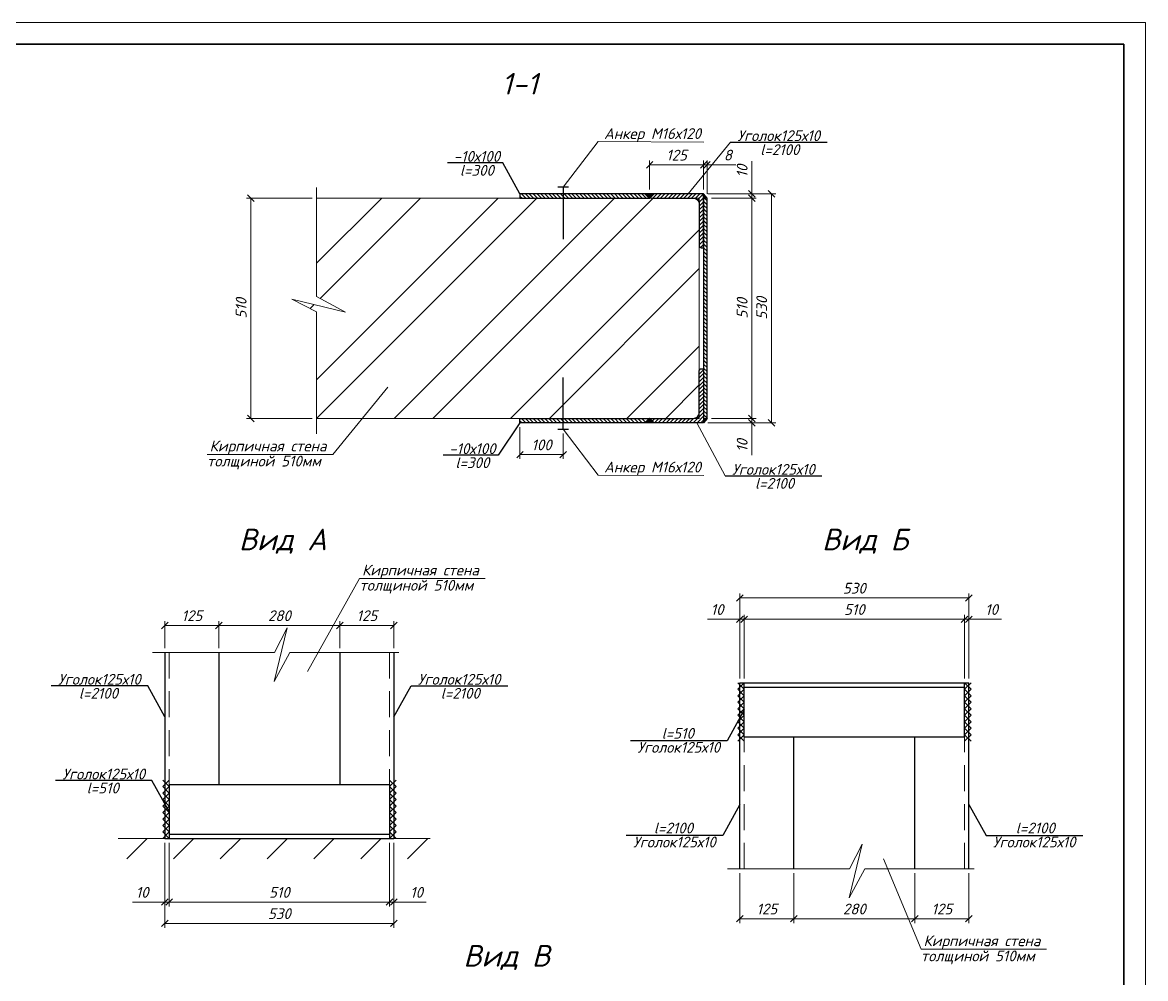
# Model space of a CAD drawing. Header units: millimetres. Extents: x 10124 to 8132345, y -95635 to 1386204.
# Drawn here: x 104775 to 107374, y 27847 to 30060 of the extents above; entities that cross this region are included whole.
import ezdxf

# ---------------------------------------------------------------- set-up
doc = ezdxf.new("R2010")
doc.units = ezdxf.units.MM
doc.linetypes.add('Пунктир 2мм', pattern=[3, 2, -1])
doc.layers.get('DEFPOINTS').update_dxf_attribs({"color": 1})
doc.layers.add('013', color=7, linetype='Continuous', lineweight=13)
doc.layers.add('030', color=7, linetype='Continuous', lineweight=30)
doc.styles.add('10', font='isocpeui.ttf', dxfattribs={"height": 25})
doc.styles.add('GOST', font='isocpeur.TTF')
doc.dimstyles.new('10', dxfattribs={"dimtxt": 37.5, "dimasz": 15, "dimexe": 10, "dimexo": 10, "dimgap": 10, "dimtad": 1, "dimtxsty": '10', "dimblk": 'OBLIQUE', "dimcen": 2.5, "dimadec": 0, "dimazin": 0, "dimtfac": 1, "dimtmove": 0, "dimatfit": 3, "dimfxl": 1, "dimlwd": 15, "dimlwe": 15, "dimarcsym": 0})
pattern_1 = [(135, (-8447.336, 509.553), (-4.49012806, -4.49012806), [])]

# ---------------------------------------------------------------- blocks, each defined once
blk = doc.blocks.new('*U16')
at = {"color": 44, "lineweight": 20, "ltscale": 10}
for p, q in [((594, 420), (0, 420)), ((594, 0), (594, 420))]:
    blk.add_line(p, q, dxfattribs=at)
at = {"color": 137, "lineweight": 35, "ltscale": 10}
for p, q in [((589, 415), (20, 415)), ((589, 5), (589, 415))]:
    blk.add_line(p, q, dxfattribs=at)
at = {"color": 44, "lineweight": 13, "style": 'GOST', "oblique": 10, "width": 0.8}
for tag in ['ФОРМАТВЕРТ', 'ФОРМАТГОРИЗ']:
    blk.add_attdef(tag, (542.98, 1.6), '', height=2, dxfattribs=at)
blk = doc.blocks.new('*U172')
blk.add_lwpolyline([(-34.5, 90.5), (-29.1, 90.5, -0.414214), (-24.5, 85.9), (-24.5, -10.5, 0.414214), (-10.5, -24.5), (85.9, -24.5, -0.414214), (90.5, -29.1), (90.5, -34.5), (-34.5, -34.5)], format="xyb", close=True)
blk = doc.blocks.new('_OBLIQUE')
at = {"color": 0, "linetype": 'ByBlock'}
blk.add_line((-0.5, -0.5), (0.5, 0.5), dxfattribs=at)
blk = doc.blocks.new('*D177')
at = {"color": 0, "lineweight": 15, "ltscale": 100, "transparency": 16777216}
for p, q in [((105445.5, 29653.6), (105293.5, 29653.6)), ((105303.5, 29143.6), (105303.5, 29653.6)), ((105445.5, 29143.6), (105293.5, 29143.6))]:
    blk.add_line(p, q, dxfattribs=at)
at = {"layer": 'DEFPOINTS', "color": 0, "ltscale": 100, "transparency": 16777216}
for p in [(105303.5, 29653.6), (105455.5, 29653.6), (105455.5, 29143.6)]:
    blk.add_point(p, dxfattribs=at)
at = {"color": 0, "lineweight": 15, "ltscale": 100, "transparency": 16777216, "xscale": 15, "yscale": 15, "zscale": 15}
for p, rotation in [((105303.5, 29653.6), 90), ((105303.5, 29143.6), 270)]:
    blk.add_blockref('_OBLIQUE', p, dxfattribs=dict(at, rotation=rotation))
at = {"color": 0, "ltscale": 100, "transparency": 16777216, "insert": (105281, 29398.6), "char_height": 25, "attachment_point": 5, "rotation": 90, "style": '10'}
blk.add_mtext('510', dxfattribs=at)
blk = doc.blocks.new('*D178')
at = {"color": 0, "lineweight": 15, "ltscale": 100, "transparency": 16777216}
for p, q in [((106226.4, 29673.6), (106226.4, 29740.6)), ((106351.4, 29673.6), (106351.4, 29740.6)), ((106351.4, 29730.6), (106226.4, 29730.6))]:
    blk.add_line(p, q, dxfattribs=at)
at = {"layer": 'DEFPOINTS', "color": 0, "ltscale": 100, "transparency": 16777216}
for p in [(106226.4, 29730.6), (106226.4, 29663.6), (106351.4, 29663.6)]:
    blk.add_point(p, dxfattribs=at)
at = {"color": 0, "lineweight": 15, "ltscale": 100, "transparency": 16777216, "xscale": 15, "yscale": 15, "zscale": 15, "rotation": 180}
blk.add_blockref('_OBLIQUE', (106226.4, 29730.6), dxfattribs=at)
at = {"color": 0, "lineweight": 15, "ltscale": 100, "transparency": 16777216, "xscale": 15, "yscale": 15, "zscale": 15}
blk.add_blockref('_OBLIQUE', (106351.4, 29730.6), dxfattribs=at)
at = {"color": 0, "ltscale": 100, "transparency": 16777216, "insert": (106288.9, 29753.1), "char_height": 25, "attachment_point": 5, "style": '10'}
blk.add_mtext('125', dxfattribs=at)
blk = doc.blocks.new('*D179')
at = {"color": 0, "lineweight": 15, "ltscale": 100, "transparency": 16777216}
for p, q in [((106351.4, 29673.6), (106351.4, 29740.6)), ((106359.4, 29663.6), (106359.4, 29740.6)), ((106351.4, 29730.6), (106336.4, 29730.6)), ((106351.4, 29730.6), (106359.4, 29730.6)), ((106359.4, 29730.6), (106426, 29730.6))]:
    blk.add_line(p, q, dxfattribs=at)
at = {"layer": 'DEFPOINTS', "color": 0, "ltscale": 100, "transparency": 16777216}
for p in [(106359.4, 29730.6), (106351.4, 29663.6), (106359.4, 29653.6)]:
    blk.add_point(p, dxfattribs=at)
at = {"color": 0, "lineweight": 15, "ltscale": 100, "transparency": 16777216, "xscale": 15, "yscale": 15, "zscale": 15}
blk.add_blockref('_OBLIQUE', (106351.4, 29730.6), dxfattribs=at)
at = {"color": 0, "lineweight": 15, "ltscale": 100, "transparency": 16777216, "xscale": 15, "yscale": 15, "zscale": 15, "rotation": 180}
blk.add_blockref('_OBLIQUE', (106359.4, 29730.6), dxfattribs=at)
at = {"color": 0, "ltscale": 100, "transparency": 16777216, "insert": (106407.7, 29753.1), "char_height": 25, "attachment_point": 5, "style": '10'}
blk.add_mtext('8', dxfattribs=at)
blk = doc.blocks.new('*D180')
at = {"color": 0, "lineweight": 15, "ltscale": 100, "transparency": 16777216}
for p, q in [((106369.4, 29143.6), (106473.2, 29143.6)), ((106463.2, 29143.6), (106463.2, 29158.6)), ((106463.2, 29143.6), (106463.2, 29133.6)), ((106361.4, 29133.6), (106473.2, 29133.6)), ((106463.2, 29133.6), (106463.2, 29058.4))]:
    blk.add_line(p, q, dxfattribs=at)
at = {"layer": 'DEFPOINTS', "color": 0, "ltscale": 100, "transparency": 16777216}
for p in [(106359.4, 29143.6), (106351.4, 29133.6), (106463.2, 29133.6)]:
    blk.add_point(p, dxfattribs=at)
at = {"color": 0, "lineweight": 15, "ltscale": 100, "transparency": 16777216, "xscale": 15, "yscale": 15, "zscale": 15}
for p, rotation in [((106463.2, 29143.6), 270), ((106463.2, 29133.6), 90)]:
    blk.add_blockref('_OBLIQUE', p, dxfattribs=dict(at, rotation=rotation))
at = {"color": 0, "ltscale": 100, "transparency": 16777216, "insert": (106440.7, 29081), "char_height": 25, "attachment_point": 5, "rotation": 90, "style": '10'}
blk.add_mtext('10', dxfattribs=at)
blk = doc.blocks.new('*D181')
at = {"color": 0, "lineweight": 15, "ltscale": 100, "transparency": 16777216}
for p, q in [((106369.4, 29653.6), (106473.2, 29653.6)), ((106463.2, 29143.6), (106463.2, 29653.6)), ((106369.4, 29143.6), (106473.2, 29143.6))]:
    blk.add_line(p, q, dxfattribs=at)
at = {"layer": 'DEFPOINTS', "color": 0, "ltscale": 100, "transparency": 16777216}
for p in [(106359.4, 29653.6), (106463.2, 29653.6), (106359.4, 29143.6)]:
    blk.add_point(p, dxfattribs=at)
at = {"color": 0, "lineweight": 15, "ltscale": 100, "transparency": 16777216, "xscale": 15, "yscale": 15, "zscale": 15}
for p, rotation in [((106463.2, 29653.6), 90), ((106463.2, 29143.6), 270)]:
    blk.add_blockref('_OBLIQUE', p, dxfattribs=dict(at, rotation=rotation))
at = {"color": 0, "ltscale": 100, "transparency": 16777216, "insert": (106440.7, 29398.6), "char_height": 25, "attachment_point": 5, "rotation": 90, "style": '10'}
blk.add_mtext('510', dxfattribs=at)
blk = doc.blocks.new('*D182')
at = {"color": 0, "lineweight": 15, "ltscale": 100, "transparency": 16777216}
for p, q in [((106463.2, 29663.6), (106463.2, 29738.8)), ((106361.4, 29663.6), (106473.2, 29663.6)), ((106463.2, 29653.6), (106463.2, 29663.6)), ((106369.4, 29653.6), (106473.2, 29653.6)), ((106463.2, 29653.6), (106463.2, 29638.6))]:
    blk.add_line(p, q, dxfattribs=at)
at = {"layer": 'DEFPOINTS', "color": 0, "ltscale": 100, "transparency": 16777216}
for p in [(106351.4, 29663.6), (106463.2, 29663.6), (106359.4, 29653.6)]:
    blk.add_point(p, dxfattribs=at)
at = {"color": 0, "lineweight": 15, "ltscale": 100, "transparency": 16777216, "xscale": 15, "yscale": 15, "zscale": 15}
for p, rotation in [((106463.2, 29663.6), 270), ((106463.2, 29653.6), 90)]:
    blk.add_blockref('_OBLIQUE', p, dxfattribs=dict(at, rotation=rotation))
at = {"color": 0, "ltscale": 100, "transparency": 16777216, "insert": (106440.7, 29716.2), "char_height": 25, "attachment_point": 5, "rotation": 90, "style": '10'}
blk.add_mtext('10', dxfattribs=at)
blk = doc.blocks.new('*D183')
at = {"color": 0, "lineweight": 15, "ltscale": 100, "transparency": 16777216}
for p, q in [((106361.4, 29663.6), (106518.5, 29663.6)), ((106508.5, 29133.6), (106508.5, 29663.6)), ((106361.4, 29133.6), (106518.5, 29133.6))]:
    blk.add_line(p, q, dxfattribs=at)
at = {"layer": 'DEFPOINTS', "color": 0, "ltscale": 100, "transparency": 16777216}
for p in [(106351.4, 29663.6), (106508.5, 29663.6), (106351.4, 29133.6)]:
    blk.add_point(p, dxfattribs=at)
at = {"color": 0, "lineweight": 15, "ltscale": 100, "transparency": 16777216, "xscale": 15, "yscale": 15, "zscale": 15}
for p, rotation in [((106508.5, 29663.6), 90), ((106508.5, 29133.6), 270)]:
    blk.add_blockref('_OBLIQUE', p, dxfattribs=dict(at, rotation=rotation))
at = {"color": 0, "ltscale": 100, "transparency": 16777216, "insert": (106486, 29398.6), "char_height": 25, "attachment_point": 5, "rotation": 90, "style": '10'}
blk.add_mtext('530', dxfattribs=at)
blk = doc.blocks.new('*D188')
at = {"color": 0, "lineweight": 15, "ltscale": 100, "transparency": 16777216}
for p, q in [((105926.4, 29123.6), (105926.4, 29049.9)), ((106026.4, 29108.6), (106026.4, 29049.9)), ((105926.4, 29059.9), (106026.4, 29059.9))]:
    blk.add_line(p, q, dxfattribs=at)
at = {"layer": 'DEFPOINTS', "color": 0, "ltscale": 100, "transparency": 16777216}
for p in [(105926.4, 29133.6), (106026.4, 29118.6), (106026.4, 29059.9)]:
    blk.add_point(p, dxfattribs=at)
at = {"color": 0, "lineweight": 15, "ltscale": 100, "transparency": 16777216, "xscale": 15, "yscale": 15, "zscale": 15, "rotation": 180}
blk.add_blockref('_OBLIQUE', (105926.4, 29059.9), dxfattribs=at)
at = {"color": 0, "lineweight": 15, "ltscale": 100, "transparency": 16777216, "xscale": 15, "yscale": 15, "zscale": 15}
blk.add_blockref('_OBLIQUE', (106026.4, 29059.9), dxfattribs=at)
at = {"color": 0, "ltscale": 100, "transparency": 16777216, "insert": (105976.4, 29082.4), "char_height": 25, "attachment_point": 5, "style": '10'}
blk.add_mtext('100', dxfattribs=at)
blk = doc.blocks.new('*D189')
at = {"color": 0, "lineweight": 15, "ltscale": 100, "transparency": 16777216}
for p, q in [((105114.5, 28161.4), (105114.5, 28014.1)), ((105624.5, 28161.4), (105624.5, 28014.1)), ((105114.5, 28024.1), (105624.5, 28024.1))]:
    blk.add_line(p, q, dxfattribs=at)
at = {"layer": 'DEFPOINTS', "color": 0, "ltscale": 100, "transparency": 16777216}
for p in [(105114.5, 28171.4), (105624.5, 28171.4), (105624.5, 28024.1)]:
    blk.add_point(p, dxfattribs=at)
at = {"color": 0, "lineweight": 15, "ltscale": 100, "transparency": 16777216, "xscale": 15, "yscale": 15, "zscale": 15, "rotation": 180}
blk.add_blockref('_OBLIQUE', (105114.5, 28024.1), dxfattribs=at)
at = {"color": 0, "lineweight": 15, "ltscale": 100, "transparency": 16777216, "xscale": 15, "yscale": 15, "zscale": 15}
blk.add_blockref('_OBLIQUE', (105624.5, 28024.1), dxfattribs=at)
at = {"color": 0, "ltscale": 100, "transparency": 16777216, "insert": (105369.5, 28046.6), "char_height": 25, "attachment_point": 5, "style": '10'}
blk.add_mtext('510', dxfattribs=at)
blk = doc.blocks.new('*D190')
at = {"layer": '013', "color": 0, "lineweight": 15, "ltscale": 100, "transparency": 16777216}
for p, q in [((105104.5, 28161.4), (105104.5, 28014.1)), ((105114.5, 28161.4), (105114.5, 28014.1)), ((105104.5, 28024.1), (105029.3, 28024.1)), ((105114.5, 28024.1), (105104.5, 28024.1)), ((105114.5, 28024.1), (105129.5, 28024.1))]:
    blk.add_line(p, q, dxfattribs=at)
at = {"layer": 'DEFPOINTS', "color": 0, "ltscale": 100, "transparency": 16777216}
for p in [(105104.5, 28171.4), (105114.5, 28171.4), (105104.5, 28024.1)]:
    blk.add_point(p, dxfattribs=at)
at = {"layer": '013', "color": 0, "lineweight": 15, "ltscale": 100, "transparency": 16777216, "xscale": 15, "yscale": 15, "zscale": 15}
blk.add_blockref('_OBLIQUE', (105104.5, 28024.1), dxfattribs=at)
at = {"layer": '013', "color": 0, "lineweight": 15, "ltscale": 100, "transparency": 16777216, "xscale": 15, "yscale": 15, "zscale": 15, "rotation": 180}
blk.add_blockref('_OBLIQUE', (105114.5, 28024.1), dxfattribs=at)
at = {"layer": '013', "color": 0, "ltscale": 100, "transparency": 16777216, "insert": (105051.9, 28046.6), "char_height": 25, "attachment_point": 5, "style": '10'}
blk.add_mtext('10', dxfattribs=at)
blk = doc.blocks.new('*D191')
at = {"layer": '013', "color": 0, "lineweight": 15, "ltscale": 100, "transparency": 16777216}
for p, q in [((105624.5, 28161.4), (105624.5, 28014.1)), ((105634.5, 28161.4), (105634.5, 28014.1)), ((105624.5, 28024.1), (105609.5, 28024.1)), ((105624.5, 28024.1), (105634.5, 28024.1)), ((105634.5, 28024.1), (105709.6, 28024.1))]:
    blk.add_line(p, q, dxfattribs=at)
at = {"layer": 'DEFPOINTS', "color": 0, "ltscale": 100, "transparency": 16777216}
for p in [(105624.5, 28171.4), (105634.5, 28171.4), (105634.5, 28024.1)]:
    blk.add_point(p, dxfattribs=at)
at = {"layer": '013', "color": 0, "lineweight": 15, "ltscale": 100, "transparency": 16777216, "xscale": 15, "yscale": 15, "zscale": 15}
blk.add_blockref('_OBLIQUE', (105624.5, 28024.1), dxfattribs=at)
at = {"layer": '013', "color": 0, "lineweight": 15, "ltscale": 100, "transparency": 16777216, "xscale": 15, "yscale": 15, "zscale": 15, "rotation": 180}
blk.add_blockref('_OBLIQUE', (105634.5, 28024.1), dxfattribs=at)
at = {"layer": '013', "color": 0, "ltscale": 100, "transparency": 16777216, "insert": (105687, 28046.6), "char_height": 25, "attachment_point": 5, "style": '10'}
blk.add_mtext('10', dxfattribs=at)
blk = doc.blocks.new('*D192')
at = {"layer": '013', "color": 0, "lineweight": 15, "ltscale": 100, "transparency": 16777216}
for p, q in [((105104.5, 28161.4), (105104.5, 27964.8)), ((105634.5, 28161.4), (105634.5, 27964.8)), ((105104.5, 27974.8), (105634.5, 27974.8))]:
    blk.add_line(p, q, dxfattribs=at)
at = {"layer": 'DEFPOINTS', "color": 0, "ltscale": 100, "transparency": 16777216}
for p in [(105104.5, 28171.4), (105634.5, 28171.4), (105634.5, 27974.8)]:
    blk.add_point(p, dxfattribs=at)
at = {"layer": '013', "color": 0, "lineweight": 15, "ltscale": 100, "transparency": 16777216, "xscale": 15, "yscale": 15, "zscale": 15, "rotation": 180}
blk.add_blockref('_OBLIQUE', (105104.5, 27974.8), dxfattribs=at)
at = {"layer": '013', "color": 0, "lineweight": 15, "ltscale": 100, "transparency": 16777216, "xscale": 15, "yscale": 15, "zscale": 15}
blk.add_blockref('_OBLIQUE', (105634.5, 27974.8), dxfattribs=at)
at = {"layer": '013', "color": 0, "ltscale": 100, "transparency": 16777216, "insert": (105369.5, 27997.3), "char_height": 25, "attachment_point": 5, "style": '10'}
blk.add_mtext('530', dxfattribs=at)
blk = doc.blocks.new('*D193')
at = {"color": 0, "lineweight": 15, "ltscale": 100, "transparency": 16777216}
for p, q in [((106445.4, 28541.6), (106445.4, 28688.8)), ((106445.4, 28678.8), (106955.4, 28678.8)), ((106955.4, 28541.6), (106955.4, 28688.8))]:
    blk.add_line(p, q, dxfattribs=at)
at = {"layer": 'DEFPOINTS', "color": 0, "ltscale": 100, "transparency": 16777216}
for p in [(106955.4, 28678.8), (106445.4, 28531.6), (106955.4, 28531.6)]:
    blk.add_point(p, dxfattribs=at)
at = {"color": 0, "lineweight": 15, "ltscale": 100, "transparency": 16777216, "xscale": 15, "yscale": 15, "zscale": 15, "rotation": 180}
blk.add_blockref('_OBLIQUE', (106445.4, 28678.8), dxfattribs=at)
at = {"color": 0, "lineweight": 15, "ltscale": 100, "transparency": 16777216, "xscale": 15, "yscale": 15, "zscale": 15}
blk.add_blockref('_OBLIQUE', (106955.4, 28678.8), dxfattribs=at)
at = {"color": 0, "ltscale": 100, "transparency": 16777216, "insert": (106700.4, 28701.3), "char_height": 25, "attachment_point": 5, "style": '10'}
blk.add_mtext('510', dxfattribs=at)
blk = doc.blocks.new('*D196')
at = {"layer": '013', "color": 0, "lineweight": 15, "ltscale": 100, "transparency": 16777216}
for p, q in [((106435.4, 28678.8), (106360.3, 28678.8)), ((106435.4, 28541.6), (106435.4, 28688.8)), ((106445.4, 28678.8), (106435.4, 28678.8)), ((106445.4, 28541.6), (106445.4, 28688.8)), ((106445.4, 28678.8), (106460.4, 28678.8))]:
    blk.add_line(p, q, dxfattribs=at)
at = {"layer": 'DEFPOINTS', "color": 0, "ltscale": 100, "transparency": 16777216}
for p in [(106435.4, 28678.8), (106435.4, 28531.6), (106445.4, 28531.6)]:
    blk.add_point(p, dxfattribs=at)
at = {"layer": '013', "color": 0, "lineweight": 15, "ltscale": 100, "transparency": 16777216, "xscale": 15, "yscale": 15, "zscale": 15}
blk.add_blockref('_OBLIQUE', (106435.4, 28678.8), dxfattribs=at)
at = {"layer": '013', "color": 0, "lineweight": 15, "ltscale": 100, "transparency": 16777216, "xscale": 15, "yscale": 15, "zscale": 15, "rotation": 180}
blk.add_blockref('_OBLIQUE', (106445.4, 28678.8), dxfattribs=at)
at = {"layer": '013', "color": 0, "ltscale": 100, "transparency": 16777216, "insert": (106382.8, 28701.3), "char_height": 25, "attachment_point": 5, "style": '10'}
blk.add_mtext('10', dxfattribs=at)
blk = doc.blocks.new('*D195')
at = {"layer": '013', "color": 0, "lineweight": 15, "ltscale": 100, "transparency": 16777216}
for p, q in [((106955.4, 28678.8), (106940.4, 28678.8)), ((106955.4, 28541.6), (106955.4, 28688.8)), ((106955.4, 28678.8), (106965.4, 28678.8)), ((106965.4, 28541.6), (106965.4, 28688.8)), ((106965.4, 28678.8), (107040.6, 28678.8))]:
    blk.add_line(p, q, dxfattribs=at)
at = {"layer": 'DEFPOINTS', "color": 0, "ltscale": 100, "transparency": 16777216}
for p in [(106965.4, 28678.8), (106955.4, 28531.6), (106965.4, 28531.6)]:
    blk.add_point(p, dxfattribs=at)
at = {"layer": '013', "color": 0, "lineweight": 15, "ltscale": 100, "transparency": 16777216, "xscale": 15, "yscale": 15, "zscale": 15}
blk.add_blockref('_OBLIQUE', (106955.4, 28678.8), dxfattribs=at)
at = {"layer": '013', "color": 0, "lineweight": 15, "ltscale": 100, "transparency": 16777216, "xscale": 15, "yscale": 15, "zscale": 15, "rotation": 180}
blk.add_blockref('_OBLIQUE', (106965.4, 28678.8), dxfattribs=at)
at = {"layer": '013', "color": 0, "ltscale": 100, "transparency": 16777216, "insert": (107018, 28701.3), "char_height": 25, "attachment_point": 5, "style": '10'}
blk.add_mtext('10', dxfattribs=at)
blk = doc.blocks.new('*D194')
at = {"layer": '013', "color": 0, "lineweight": 15, "ltscale": 100, "transparency": 16777216}
for p, q in [((106435.4, 28541.6), (106435.4, 28738.1)), ((106435.4, 28728.1), (106965.4, 28728.1)), ((106965.4, 28541.6), (106965.4, 28738.1))]:
    blk.add_line(p, q, dxfattribs=at)
at = {"layer": 'DEFPOINTS', "color": 0, "ltscale": 100, "transparency": 16777216}
for p in [(106965.4, 28728.1), (106435.4, 28531.6), (106965.4, 28531.6)]:
    blk.add_point(p, dxfattribs=at)
at = {"layer": '013', "color": 0, "lineweight": 15, "ltscale": 100, "transparency": 16777216, "xscale": 15, "yscale": 15, "zscale": 15, "rotation": 180}
blk.add_blockref('_OBLIQUE', (106435.4, 28728.1), dxfattribs=at)
at = {"layer": '013', "color": 0, "lineweight": 15, "ltscale": 100, "transparency": 16777216, "xscale": 15, "yscale": 15, "zscale": 15}
blk.add_blockref('_OBLIQUE', (106965.4, 28728.1), dxfattribs=at)
at = {"layer": '013', "color": 0, "ltscale": 100, "transparency": 16777216, "insert": (106700.4, 28750.6), "char_height": 25, "attachment_point": 5, "style": '10'}
blk.add_mtext('530', dxfattribs=at)
blk = doc.blocks.new('*D197')
at = {"layer": '013', "color": 0, "lineweight": 15, "ltscale": 100, "transparency": 16777216}
for p, q in [((105104.5, 28612), (105104.5, 28674.4)), ((105229.5, 28612), (105229.5, 28674.4)), ((105104.5, 28664.4), (105229.5, 28664.4))]:
    blk.add_line(p, q, dxfattribs=at)
at = {"layer": 'DEFPOINTS', "color": 0, "ltscale": 100, "transparency": 16777216}
for p in [(105229.5, 28664.4), (105104.5, 28602), (105229.5, 28602)]:
    blk.add_point(p, dxfattribs=at)
at = {"layer": '013', "color": 0, "lineweight": 15, "ltscale": 100, "transparency": 16777216, "xscale": 15, "yscale": 15, "zscale": 15, "rotation": 180}
blk.add_blockref('_OBLIQUE', (105104.5, 28664.4), dxfattribs=at)
at = {"layer": '013', "color": 0, "lineweight": 15, "ltscale": 100, "transparency": 16777216, "xscale": 15, "yscale": 15, "zscale": 15}
blk.add_blockref('_OBLIQUE', (105229.5, 28664.4), dxfattribs=at)
at = {"layer": '013', "color": 0, "ltscale": 100, "transparency": 16777216, "insert": (105167, 28686.9), "char_height": 25, "attachment_point": 5, "style": '10'}
blk.add_mtext('125', dxfattribs=at)
blk = doc.blocks.new('*D198')
at = {"layer": '013', "color": 0, "lineweight": 15, "ltscale": 100, "transparency": 16777216}
for p, q in [((105229.5, 28612), (105229.5, 28674.4)), ((105509.5, 28612), (105509.5, 28674.4)), ((105229.5, 28664.4), (105509.5, 28664.4))]:
    blk.add_line(p, q, dxfattribs=at)
at = {"layer": 'DEFPOINTS', "color": 0, "ltscale": 100, "transparency": 16777216}
for p in [(105509.5, 28664.4), (105229.5, 28602), (105509.5, 28602)]:
    blk.add_point(p, dxfattribs=at)
at = {"layer": '013', "color": 0, "lineweight": 15, "ltscale": 100, "transparency": 16777216, "xscale": 15, "yscale": 15, "zscale": 15, "rotation": 180}
blk.add_blockref('_OBLIQUE', (105229.5, 28664.4), dxfattribs=at)
at = {"layer": '013', "color": 0, "lineweight": 15, "ltscale": 100, "transparency": 16777216, "xscale": 15, "yscale": 15, "zscale": 15}
blk.add_blockref('_OBLIQUE', (105509.5, 28664.4), dxfattribs=at)
at = {"layer": '013', "color": 0, "ltscale": 100, "transparency": 16777216, "insert": (105369.5, 28686.9), "char_height": 25, "attachment_point": 5, "style": '10'}
blk.add_mtext('280', dxfattribs=at)
blk = doc.blocks.new('*D199')
at = {"layer": '013', "color": 0, "lineweight": 15, "ltscale": 100, "transparency": 16777216}
for p, q in [((105509.5, 28612), (105509.5, 28674.4)), ((105634.5, 28612), (105634.5, 28674.4)), ((105509.5, 28664.4), (105634.5, 28664.4))]:
    blk.add_line(p, q, dxfattribs=at)
at = {"layer": 'DEFPOINTS', "color": 0, "ltscale": 100, "transparency": 16777216}
for p in [(105634.5, 28664.4), (105509.5, 28602), (105634.5, 28602)]:
    blk.add_point(p, dxfattribs=at)
at = {"layer": '013', "color": 0, "lineweight": 15, "ltscale": 100, "transparency": 16777216, "xscale": 15, "yscale": 15, "zscale": 15, "rotation": 180}
blk.add_blockref('_OBLIQUE', (105509.5, 28664.4), dxfattribs=at)
at = {"layer": '013', "color": 0, "lineweight": 15, "ltscale": 100, "transparency": 16777216, "xscale": 15, "yscale": 15, "zscale": 15}
blk.add_blockref('_OBLIQUE', (105634.5, 28664.4), dxfattribs=at)
at = {"layer": '013', "color": 0, "ltscale": 100, "transparency": 16777216, "insert": (105572, 28686.9), "char_height": 25, "attachment_point": 5, "style": '10'}
blk.add_mtext('125', dxfattribs=at)
blk = doc.blocks.new('*D200')
at = {"layer": '013', "color": 0, "lineweight": 15, "ltscale": 100, "transparency": 16777216}
for p, q in [((106435.4, 28090.9), (106435.4, 27975.5)), ((106560.4, 28090.9), (106560.4, 27975.5)), ((106435.4, 27985.5), (106560.4, 27985.5))]:
    blk.add_line(p, q, dxfattribs=at)
at = {"layer": 'DEFPOINTS', "color": 0, "ltscale": 100, "transparency": 16777216}
for p in [(106435.4, 28100.9), (106560.4, 28100.9), (106560.4, 27985.5)]:
    blk.add_point(p, dxfattribs=at)
at = {"layer": '013', "color": 0, "lineweight": 15, "ltscale": 100, "transparency": 16777216, "xscale": 15, "yscale": 15, "zscale": 15, "rotation": 180}
blk.add_blockref('_OBLIQUE', (106435.4, 27985.5), dxfattribs=at)
at = {"layer": '013', "color": 0, "lineweight": 15, "ltscale": 100, "transparency": 16777216, "xscale": 15, "yscale": 15, "zscale": 15}
blk.add_blockref('_OBLIQUE', (106560.4, 27985.5), dxfattribs=at)
at = {"layer": '013', "color": 0, "ltscale": 100, "transparency": 16777216, "insert": (106497.9, 28008), "char_height": 25, "attachment_point": 5, "style": '10'}
blk.add_mtext('125', dxfattribs=at)
blk = doc.blocks.new('*D201')
at = {"layer": '013', "color": 0, "lineweight": 15, "ltscale": 100, "transparency": 16777216}
for p, q in [((106560.4, 28090.9), (106560.4, 27975.5)), ((106840.4, 28090.9), (106840.4, 27975.5)), ((106560.4, 27985.5), (106840.4, 27985.5))]:
    blk.add_line(p, q, dxfattribs=at)
at = {"layer": 'DEFPOINTS', "color": 0, "ltscale": 100, "transparency": 16777216}
for p in [(106560.4, 28100.9), (106840.4, 28100.9), (106840.4, 27985.5)]:
    blk.add_point(p, dxfattribs=at)
at = {"layer": '013', "color": 0, "lineweight": 15, "ltscale": 100, "transparency": 16777216, "xscale": 15, "yscale": 15, "zscale": 15, "rotation": 180}
blk.add_blockref('_OBLIQUE', (106560.4, 27985.5), dxfattribs=at)
at = {"layer": '013', "color": 0, "lineweight": 15, "ltscale": 100, "transparency": 16777216, "xscale": 15, "yscale": 15, "zscale": 15}
blk.add_blockref('_OBLIQUE', (106840.4, 27985.5), dxfattribs=at)
at = {"layer": '013', "color": 0, "ltscale": 100, "transparency": 16777216, "insert": (106700.4, 28008), "char_height": 25, "attachment_point": 5, "style": '10'}
blk.add_mtext('280', dxfattribs=at)
blk = doc.blocks.new('*D202')
at = {"layer": '013', "color": 0, "lineweight": 15, "ltscale": 100, "transparency": 16777216}
for p, q in [((106840.4, 28090.9), (106840.4, 27975.5)), ((106965.4, 28090.9), (106965.4, 27975.5)), ((106840.4, 27985.5), (106965.4, 27985.5))]:
    blk.add_line(p, q, dxfattribs=at)
at = {"layer": 'DEFPOINTS', "color": 0, "ltscale": 100, "transparency": 16777216}
for p in [(106840.4, 28100.9), (106965.4, 28100.9), (106965.4, 27985.5)]:
    blk.add_point(p, dxfattribs=at)
at = {"layer": '013', "color": 0, "lineweight": 15, "ltscale": 100, "transparency": 16777216, "xscale": 15, "yscale": 15, "zscale": 15, "rotation": 180}
blk.add_blockref('_OBLIQUE', (106840.4, 27985.5), dxfattribs=at)
at = {"layer": '013', "color": 0, "lineweight": 15, "ltscale": 100, "transparency": 16777216, "xscale": 15, "yscale": 15, "zscale": 15}
blk.add_blockref('_OBLIQUE', (106965.4, 27985.5), dxfattribs=at)
at = {"layer": '013', "color": 0, "ltscale": 100, "transparency": 16777216, "insert": (106902.9, 28008), "char_height": 25, "attachment_point": 5, "style": '10'}
blk.add_mtext('125', dxfattribs=at)

msp = doc.modelspace()

# ---------------------------------------------------------------- hatches: boundary and pattern name
at = {"layer": '013', "ltscale": 100}
h = msp.add_hatch(dxfattribs=at)
h.set_pattern_fill('ANSI31', color=256, scale=2, angle=90)
h.set_pattern_definition(pattern_1)
h.paths.add_polyline_path([(106215.756, 29663.593), (105926.362, 29663.593), (105926.362, 29653.593), (106225.756, 29653.593)])
h = msp.add_hatch(color=256, dxfattribs=at)
h.dxf.hatch_style = 1
h.paths.add_polyline_path([(106215.756, 29663.593), (106236.969, 29663.593), (106226.362, 29652.987)])
h = msp.add_hatch(dxfattribs=at)
h.set_pattern_fill('ANSI31', color=256, scale=2)
h.set_pattern_definition([(45, (106339.2826, 29651.117), (-4.49013, 4.49013), [])])
h.paths.add_polyline_path([(106341.362, 29653.593), (106327.362, 29653.593, -0.41421356), (106341.362, 29639.593)], flags=17)
h.paths.add_polyline_path([(106351.362, 29663.593), (106226.362, 29663.593), (106226.362, 29658.193, 0.41421356), (106230.962, 29653.593), (106327.362, 29653.593), (106341.362, 29653.593), (106341.362, 29543.193, 0.41421356), (106345.962, 29538.593), (106351.362, 29538.593)])
h = msp.add_hatch(color=256, dxfattribs=at)
h.dxf.hatch_style = 1
h.paths.add_polyline_path([(106359.362, 29653.593), (106351.362, 29653.593), (106351.362, 29663.593)])
h = msp.add_hatch(dxfattribs=at)
h.set_pattern_fill('ANSI32', color=256, scale=20)
h.set_pattern_definition([(45, (-7862.27, 509.55), (-134.70384, 134.70384), []), (45, (-7772.47, 509.55), (-134.70384, 134.70384), [])])
h.paths.add_polyline_path([(106341.362, 29639.593, 0.41421356), (106327.362, 29653.593), (106230.962, 29653.593), (105455.45, 29653.593), (105455.45, 29425.662), (105522.691, 29389.765), (105398.159, 29419.677), (105455.45, 29390.641), (105455.45, 29143.593), (106327.362, 29143.593, 0.41421356), (106341.362, 29157.593), (106341.362, 29253.993)])
h = msp.add_hatch(dxfattribs=at)
h.set_pattern_fill('ANSI31', color=256, scale=2, angle=90)
h.set_pattern_definition(pattern_1)
h.paths.add_polyline_path([(106359.362, 29653.593), (106351.362, 29653.593), (106351.362, 29143.593), (106359.362, 29143.593)])
h = msp.add_hatch(dxfattribs=at)
h.set_pattern_fill('ANSI31', color=256, scale=2)
h.set_pattern_definition([(45, (106339.798, 29146.0276), (-4.49013, 4.49013), [])])
h.paths.add_polyline_path([(106341.362, 29157.593, -0.41421356), (106327.362, 29143.593), (106341.362, 29143.593)], flags=17)
h.paths.add_polyline_path([(106351.362, 29258.593), (106345.962, 29258.593, 0.41421356), (106341.362, 29253.993), (106341.362, 29157.593), (106341.362, 29143.593), (106230.962, 29143.593, 0.41421356), (106226.362, 29138.993), (106226.362, 29133.593), (106351.362, 29133.593)])
h = msp.add_hatch(dxfattribs=at)
h.set_pattern_fill('ANSI31', color=256, scale=2, angle=90)
h.set_pattern_definition([(135, (-8447.336, -10.447), (-4.49012806, -4.49012806), [])])
h.paths.add_polyline_path([(106215.756, 29143.593), (105926.362, 29143.593), (105926.362, 29133.593), (106225.756, 29133.593)])
h = msp.add_hatch(color=256, dxfattribs=at)
h.dxf.hatch_style = 1
h.paths.add_polyline_path([(106215.756, 29133.593), (106236.969, 29133.593), (106226.362, 29144.2)])
h = msp.add_hatch(color=256, dxfattribs=at)
h.dxf.hatch_style = 1
h.paths.add_polyline_path([(106359.362, 29143.593), (106351.362, 29143.593), (106351.362, 29133.593)])

# ---------------------------------------------------------------- linework, layer by layer
at = {"ltscale": 100}
for p, q in [((106413.915, 29783.109), (106637.656, 29783.109)), ((105886.56, 29735.257), (105758.669, 29735.257)), ((105926.362, 29663.593), (105886.56, 29735.257)), ((106038.862, 29678.593), (106013.862, 29678.593)), ((106026.362, 29678.593), (106026.362, 29558.593)), ((106215.756, 29663.593), (106226.362, 29652.987)), ((106236.969, 29663.593), (106215.756, 29663.593)), ((106226.362, 29652.987), (106236.969, 29663.593)), ((106359.362, 29653.593), (106351.362, 29663.593)), ((106026.362, 29118.593), (106026.362, 29238.593)), ((106215.756, 29133.593), (106226.362, 29144.2)), ((106226.362, 29144.2), (106236.969, 29133.593)), ((106359.362, 29143.593), (106351.362, 29133.593)), ((105926.362, 29133.593), (105876.172, 29058.631)), ((106013.862, 29118.593), (106038.862, 29118.593)), ((106236.969, 29133.593), (106215.756, 29133.593)), ((105876.172, 29058.631), (105748.281, 29058.631)), ((106401.705, 29010.674), (106625.446, 29010.674)), ((105064.649, 28524.782), (104840.907, 28524.782)), ((105104.451, 28453.118), (105064.649, 28524.782)), ((105634.451, 28453.118), (105674.253, 28524.782)), ((105674.253, 28524.782), (105897.994, 28524.782)), ((106445.427, 28531.558), (106430.427, 28516.558)), ((106430.427, 28531.558), (106445.427, 28516.558)), ((106435.427, 28531.558), (106955.427, 28531.558)), ((106970.427, 28531.558), (106955.427, 28516.558)), ((106955.427, 28531.558), (106970.427, 28516.558)), ((106445.427, 28516.558), (106430.427, 28501.558)), ((106430.427, 28516.558), (106445.427, 28501.558)), ((106445.427, 28501.558), (106430.427, 28486.558)), ((106430.427, 28501.558), (106445.427, 28486.558)), ((106970.427, 28516.558), (106955.427, 28501.558)), ((106955.427, 28516.558), (106970.427, 28501.558)), ((106970.427, 28501.558), (106955.427, 28486.558)), ((106955.427, 28501.558), (106970.427, 28486.558)), ((106445.427, 28469.058), (106405.625, 28397.394)), ((106445.427, 28486.558), (106430.427, 28471.558)), ((106430.427, 28486.558), (106445.427, 28471.558)), ((106445.427, 28471.558), (106430.427, 28456.558)), ((106430.427, 28471.558), (106445.427, 28456.558)), ((106970.427, 28486.558), (106955.427, 28471.558)), ((106955.427, 28486.558), (106970.427, 28471.558)), ((106970.427, 28471.558), (106955.427, 28456.558)), ((106955.427, 28471.558), (106970.427, 28456.558)), ((106445.427, 28456.558), (106430.427, 28441.558)), ((106430.427, 28456.558), (106445.427, 28441.558)), ((106445.427, 28441.558), (106430.427, 28426.558)), ((106430.427, 28441.558), (106445.427, 28426.558)), ((106970.427, 28456.558), (106955.427, 28441.558)), ((106955.427, 28456.558), (106970.427, 28441.558)), ((106970.427, 28441.558), (106955.427, 28426.558)), ((106955.427, 28441.558), (106970.427, 28426.558)), ((106445.427, 28426.558), (106430.427, 28411.558)), ((106430.427, 28426.558), (106445.427, 28411.558)), ((106970.427, 28426.558), (106955.427, 28411.558)), ((106955.427, 28426.558), (106970.427, 28411.558)), ((106405.625, 28397.394), (106181.884, 28397.394)), ((106445.427, 28411.558), (106430.427, 28396.558)), ((106430.427, 28411.558), (106445.427, 28396.558)), ((106970.427, 28411.558), (106955.427, 28396.558)), ((106955.427, 28411.558), (106970.427, 28396.558)), ((105074.649, 28305.516), (104850.907, 28305.516)), ((105114.451, 28233.852), (105074.649, 28305.516)), ((105114.451, 28291.352), (105099.451, 28306.352)), ((105099.451, 28291.352), (105114.451, 28306.352)), ((105114.451, 28276.352), (105099.451, 28291.352)), ((105099.451, 28276.352), (105114.451, 28291.352)), ((105639.451, 28291.352), (105624.451, 28306.352)), ((105624.451, 28291.352), (105639.451, 28306.352)), ((105639.451, 28276.352), (105624.451, 28291.352)), ((105624.451, 28276.352), (105639.451, 28291.352)), ((105114.451, 28261.352), (105099.451, 28276.352)), ((105099.451, 28261.352), (105114.451, 28276.352)), ((105114.451, 28246.352), (105099.451, 28261.352)), ((105099.451, 28246.352), (105114.451, 28261.352)), ((105639.451, 28261.352), (105624.451, 28276.352)), ((105624.451, 28261.352), (105639.451, 28276.352)), ((105639.451, 28246.352), (105624.451, 28261.352)), ((105624.451, 28246.352), (105639.451, 28261.352)), ((105114.451, 28231.352), (105099.451, 28246.352)), ((105099.451, 28231.352), (105114.451, 28246.352)), ((105114.451, 28216.352), (105099.451, 28231.352)), ((105099.451, 28216.352), (105114.451, 28231.352)), ((105639.451, 28231.352), (105624.451, 28246.352)), ((105624.451, 28231.352), (105639.451, 28246.352)), ((105639.451, 28216.352), (105624.451, 28231.352)), ((105624.451, 28216.352), (105639.451, 28231.352)), ((106435.427, 28249.793), (106395.625, 28178.129)), ((106965.427, 28249.793), (107005.23, 28178.129)), ((105114.451, 28201.352), (105099.451, 28216.352)), ((105099.451, 28201.352), (105114.451, 28216.352)), ((105639.451, 28201.352), (105624.451, 28216.352)), ((105624.451, 28201.352), (105639.451, 28216.352)), ((105114.451, 28186.352), (105099.451, 28201.352)), ((105099.451, 28186.352), (105114.451, 28201.352)), ((105114.451, 28171.352), (105099.451, 28186.352)), ((105099.451, 28171.352), (105114.451, 28186.352)), ((105639.451, 28186.352), (105624.451, 28201.352)), ((105624.451, 28186.352), (105639.451, 28201.352)), ((105639.451, 28171.352), (105624.451, 28186.352)), ((105624.451, 28171.352), (105639.451, 28186.352)), ((105104.451, 28171.352), (105624.451, 28171.352)), ((106395.625, 28178.129), (106171.884, 28178.129)), ((107005.23, 28178.129), (107228.971, 28178.129))]:
    msp.add_line(p, q, dxfattribs=at)
at = {"layer": '013', "ltscale": 100}
for p, q in [((106315.607, 29663.593), (106413.915, 29783.109)), ((106401.705, 29010.674), (106335.686, 29133.593)), ((104996.104, 28171.352), (105718.489, 28171.352)), ((105016.025, 28124.431), (105063.266, 28171.352)), ((105124.372, 28124.431), (105171.613, 28171.352)), ((105232.719, 28124.431), (105279.96, 28171.352)), ((105341.065, 28124.431), (105388.306, 28171.352)), ((105449.412, 28124.431), (105496.653, 28171.352)), ((105557.759, 28124.431), (105605, 28171.352)), ((105666.105, 28124.431), (105713.346, 28171.352))]:
    msp.add_line(p, q, dxfattribs=at)
at = {"layer": '013', "linetype": 'Пунктир 2мм', "ltscale": 30}
for p, q in [((105114.451, 28601.985), (105114.451, 28296.352)), ((105624.451, 28601.985), (105624.451, 28296.352)), ((106445.427, 28100.925), (106445.427, 28406.558)), ((106955.427, 28100.925), (106955.427, 28406.558))]:
    msp.add_line(p, q, dxfattribs=at)
at = {"layer": '013', "ltscale": 100}
for points in [[(106026.362, 29678.593), (106107.69, 29784.628), (106352.339, 29783.414)], [(105455.45, 29107.987), (105455.45, 29390.641), (105398.159, 29419.677), (105522.691, 29389.765), (105455.45, 29425.662), (105455.45, 29678.517)], [(105455.45, 29653.593), (106341.362, 29653.593), (106341.362, 29143.593), (105455.45, 29143.593)], [(105620.884, 29215.883), (105492.967, 29060.516), (105202.314, 29060.516)], [(106026.362, 29118.593), (106107.69, 29012.551), (106352.339, 29011.338)], [(105434.321, 28557.89), (105555.061, 28773.145), (105845.714, 28773.145)], [(105075.837, 28601.985), (105358.492, 28601.985), (105387.528, 28659.277), (105357.616, 28534.745), (105393.513, 28601.985), (105646.368, 28601.985)], [(106406.814, 28100.925), (106689.469, 28100.925), (106718.505, 28158.217), (106688.593, 28033.685), (106724.49, 28100.925), (106977.345, 28100.925)], [(106768.171, 28123.884), (106854.706, 27915.09), (107145.359, 27915.09)]]:
    msp.add_lwpolyline(points, dxfattribs=at)
at = {"layer": '030', "ltscale": 100}
for p, q in [((105104.451, 28601.985), (105104.451, 28171.352)), ((105229.451, 28601.985), (105229.451, 28296.352)), ((105509.451, 28601.985), (105509.451, 28296.352)), ((105634.451, 28601.985), (105634.451, 28171.352)), ((106435.427, 28100.925), (106435.427, 28531.558)), ((106435.427, 28531.558), (106965.427, 28531.558)), ((106445.427, 28406.558), (106445.427, 28531.558)), ((106445.427, 28521.558), (106955.427, 28521.558)), ((106955.427, 28406.558), (106955.427, 28531.558)), ((106965.427, 28100.925), (106965.427, 28531.558)), ((106445.427, 28406.558), (106955.427, 28406.558)), ((106560.427, 28100.925), (106560.427, 28406.558)), ((106840.427, 28100.925), (106840.427, 28406.558)), ((105114.451, 28296.352), (105624.451, 28296.352)), ((105114.451, 28296.352), (105114.451, 28171.352)), ((105624.451, 28296.352), (105624.451, 28171.352)), ((105114.451, 28181.352), (105624.451, 28181.352)), ((105104.451, 28171.352), (105634.451, 28171.352))]:
    msp.add_line(p, q, dxfattribs=at)
for points in [[(106226.362, 29663.593), (105926.362, 29663.593), (105926.362, 29653.593), (106226.362, 29653.593), (106226.362, 29663.593)], [(106351.362, 29143.593), (106351.362, 29143.593), (106359.362, 29143.593), (106359.362, 29653.593), (106351.362, 29653.593), (106351.362, 29143.593)], [(106226.362, 29133.593), (105926.362, 29133.593), (105926.362, 29143.593), (106226.362, 29143.593), (106226.362, 29133.593)]]:
    msp.add_lwpolyline(points, dxfattribs=at)

# ---------------------------------------------------------------- block references
at = {"xscale": 10, "yscale": 10, "zscale": 10}
msp.add_blockref('*U16', (101434.372, 25860.225), dxfattribs=at)
at = {"layer": '030', "xscale": -1, "rotation": 90}
msp.add_blockref('*U172', (106316.862, 29629.093), dxfattribs=at)
at = {"layer": '030', "rotation": 90}
msp.add_blockref('*U172', (106316.862, 29168.093), dxfattribs=at)

# ---------------------------------------------------------------- texts
at = {"color": 0, "lineweight": 9, "attachment_point": 5, "style": '10'}
for s, insert, char_height, width in [('\\pxi1.23419;1-1', (105894.747, 29918.415), 50, 2395.44136), ('\\pxi1.23419;Кирпичная стена ', (105327.879, 29076.535), 25, 2395.44136), ('\\pxi1.23419;толщиной 510мм', (105318.191, 29041.467), 25, 2395.44136), ('\\pxi1.23419;Вид А', (105346.579, 28859.454), 50, 295.72287), ('\\pxi1.23419;Вид Б', (106694.412, 28859.454), 50, 295.72287), ('\\pxi1.23419;Кирпичная стена ', (105680.626, 28789.164), 25, 2395.44136), ('\\pxi1.23419;толщиной 510мм', (105670.938, 28754.097), 25, 2395.44136), ('\\pxi1.23419;Кирпичная стена ', (106980.271, 27931.109), 25, 2395.44136), ('\\pxi1.23419;Вид В', (105864.683, 27895.756), 50, 295.72287), ('\\pxi1.23419;толщиной 510мм', (106970.583, 27896.042), 25, 2395.44136)]:
    msp.add_mtext(s, dxfattribs=dict(at, insert=insert, char_height=char_height, width=width))
at = {"ltscale": 100, "char_height": 25, "attachment_point": 5, "style": '10'}
for s, insert in [('Анкер М16х120', (106233.191, 29799.664)), ('Уголок125х10', (106525.466, 29798.146)), ('l=2100', (106527.873, 29765.771)), ('-10х100', (105826.661, 29750.294)), ('l=300', (105826.661, 29717.919)), ('-10х100', (105816.273, 29073.667)), ('l=300', (105816.273, 29041.293)), ('Анкер М16х120', (106233.191, 29027.588)), ('Уголок125х10', (106513.256, 29025.71)), ('l=2100', (106515.663, 28993.336)), ('Уголок125х10', (104953.098, 28539.819)), ('Уголок125х10', (105785.804, 28539.819)), ('l=2100', (104950.691, 28507.444)), ('l=2100', (105788.211, 28507.444)), ('l=510', (106291.667, 28414.732)), ('Уголок125х10', (106294.075, 28382.358)), ('Уголок125х10', (104963.098, 28320.553)), ('l=510', (104960.691, 28288.178)), ('l=2100', (106281.667, 28195.466)), ('l=2100', (107119.188, 28195.466)), ('Уголок125х10', (106284.075, 28163.092)), ('Уголок125х10', (107116.78, 28163.092))]:
    msp.add_mtext(s, dxfattribs=dict(at, insert=insert))

# ---------------------------------------------------------------- dimensions: what is measured, and where the dimension line sits
at = {"ltscale": 100}
for base, p1, p2, picture, middle in [((106226.362, 29730.572), (106351.362, 29663.593), (106226.362, 29663.593), '*D178', (106288.862, 29753.072)), ((106359.362, 29730.572), (106351.362, 29663.593), (106359.362, 29653.593), '*D179', (106407.677, 29753.072)), ((106026.362, 29059.922), (105926.362, 29133.593), (106026.362, 29118.593), '*D188', (105976.362, 29082.422)), ((106955.427, 28678.811), (106445.427, 28531.558), (106955.427, 28531.558), '*D193', (106700.427, 28701.311)), ((105624.451, 28024.099), (105114.451, 28171.352), (105624.451, 28171.352), '*D189', (105369.451, 28046.599))]:
    dim = msp.add_linear_dim(base=base, p1=p1, p2=p2, dimstyle='10', dxfattribs=at)
    dim.commit()
    dim.dimension.update_dxf_attribs({"geometry": picture, "text_midpoint": middle})
for base, p1, p2, picture, middle in [((106463.229, 29663.593), (106359.362, 29653.593), (106351.362, 29663.593), '*D182', (106440.729, 29716.178)), ((105303.496, 29653.593), (105455.45, 29143.593), (105455.45, 29653.593), '*D177', (105280.996, 29398.593)), ((106508.453, 29663.593), (106351.362, 29133.593), (106351.362, 29663.593), '*D183', (106485.953, 29398.593)), ((106463.229, 29653.593), (106359.362, 29143.593), (106359.362, 29653.593), '*D181', (106440.729, 29398.593)), ((106463.229, 29133.593), (106359.362, 29143.593), (106351.362, 29133.593), '*D180', (106440.729, 29081.008))]:
    dim = msp.add_linear_dim(base=base, p1=p1, p2=p2, angle=90, dimstyle='10', dxfattribs=at)
    dim.commit()
    dim.dimension.update_dxf_attribs({"geometry": picture, "text_midpoint": middle})
at = {"layer": '013', "ltscale": 100}
for base, p1, p2, picture, middle in [((106965.427, 28728.081), (106435.427, 28531.558), (106965.427, 28531.558), '*D194', (106700.427, 28750.581)), ((105229.451, 28664.415), (105104.451, 28601.985), (105229.451, 28601.985), '*D197', (105166.951, 28686.915)), ((105509.451, 28664.415), (105229.451, 28601.985), (105509.451, 28601.985), '*D198', (105369.451, 28686.915)), ((105634.451, 28664.415), (105509.451, 28601.985), (105634.451, 28601.985), '*D199', (105571.951, 28686.915)), ((106435.427, 28678.811), (106445.427, 28531.558), (106435.427, 28531.558), '*D196', (106382.842, 28701.311)), ((105104.451, 28024.099), (105114.451, 28171.352), (105104.451, 28171.352), '*D190', (105051.866, 28046.599)), ((105634.451, 27974.829), (105104.451, 28171.352), (105634.451, 28171.352), '*D192', (105369.451, 27997.329)), ((106560.427, 27985.516), (106435.427, 28100.925), (106560.427, 28100.925), '*D200', (106497.927, 28008.016)), ((106840.427, 27985.516), (106560.427, 28100.925), (106840.427, 28100.925), '*D201', (106700.427, 28008.016)), ((106965.427, 27985.516), (106840.427, 28100.925), (106965.427, 28100.925), '*D202', (106902.927, 28008.016))]:
    dim = msp.add_linear_dim(base=base, p1=p1, p2=p2, dimstyle='10', dxfattribs=at)
    dim.commit()
    dim.dimension.update_dxf_attribs({"geometry": picture, "text_midpoint": middle})
for base, p1, p2, picture, middle in [((106965.427, 28678.811), (106955.427, 28531.558), (106965.427, 28531.558), '*D195', (107018.013, 28701.311)), ((105634.451, 28024.099), (105624.451, 28171.352), (105634.451, 28171.352), '*D191', (105687.036, 28046.599))]:
    dim = msp.add_linear_dim(base=base, p1=p1, p2=p2, angle=180, dimstyle='10', dxfattribs=at)
    dim.commit()
    dim.dimension.update_dxf_attribs({"geometry": picture, "text_midpoint": middle})

doc.saveas('drawing.dxf')
